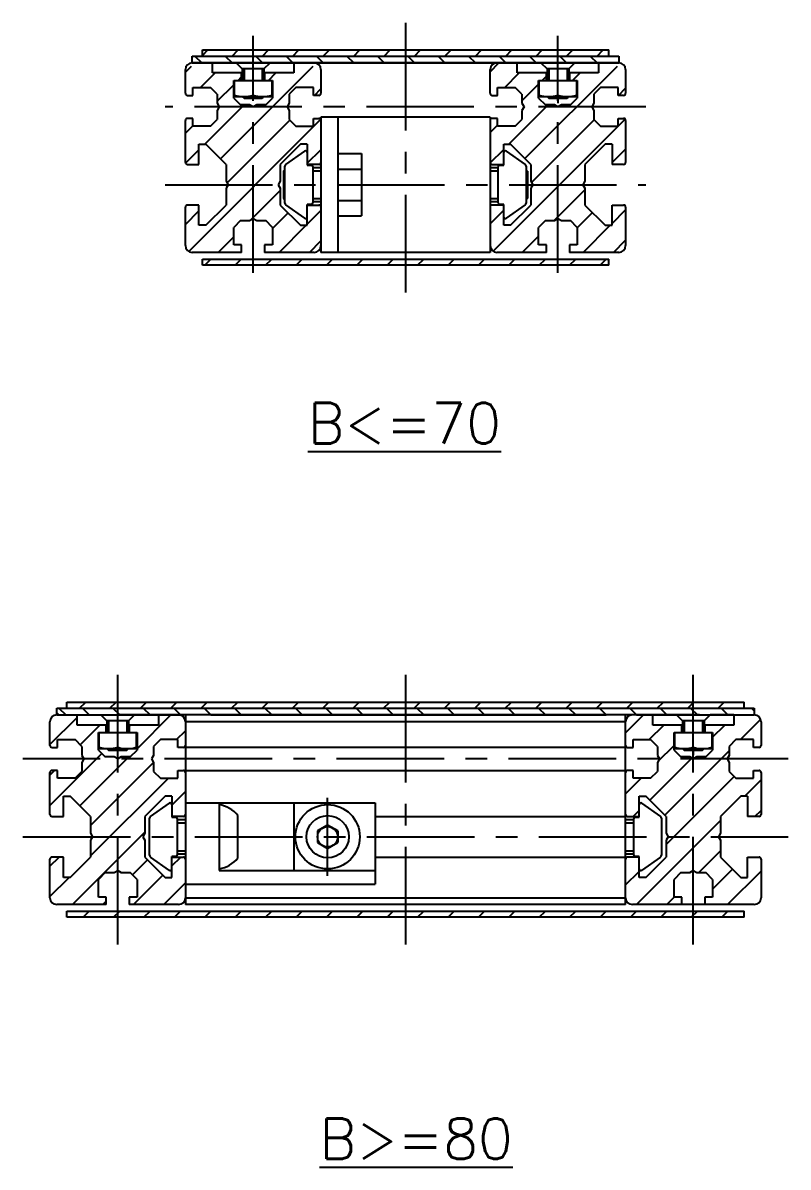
# Model space of a CAD drawing. Extents: x 0 to 1840, y -8 to 908.
# Drawn here: x 1425.6 to 1538.6, y 69.2 to 238.2 of the extents above; entities that cross this region are included whole.
import ezdxf

# ---------------------------------------------------------------- set-up
doc = ezdxf.new("R2010")
doc.units = 0
doc.header["$LTSCALE"] = 0.5
doc.linetypes.add('CENTER', pattern=[50.8, 31.75, -6.35, 6.35, -6.35])
for name, color, linetype in [('MSM_CENTER', 1, 'CENTER'), ('MSM_CONTINUOUS', 7, 'CONTINUOUS'), ('MSM_NARROW', 5, 'CONTINUOUS'), ('MSM_PART_NUMBER', 7, 'CONTINUOUS')]:
    doc.layers.add(name, color=color, linetype=linetype)
doc.styles.get("Standard").update_dxf_attribs({"font": 'txt.shx', "height": 3, "bigfont": 'bigfont.shx'})

msp = doc.modelspace()

# ---------------------------------------------------------------- linework, layer by layer
at = {"layer": 'MSM_CENTER'}
for p, q in [((1482.08, 238.21), (1482.08, 198.41)), ((1459.58, 201.31), (1459.58, 236.31)), ((1504.58, 201.31), (1504.58, 236.31)), ((1517.58, 225.81), (1446.58, 225.81)), ((1446.58, 214.31), (1517.58, 214.31)), ((1439.58, 102.1), (1439.58, 141.9)), ((1482.08, 141.9), (1482.08, 102.1)), ((1524.58, 102.1), (1524.58, 141.9)), ((1538.58, 129.5), (1425.58, 129.5)), ((1470.58, 112.25), (1470.58, 123.75)), ((1425.58, 118), (1538.58, 118))]:
    msp.add_line(p, q, dxfattribs=at)
at = {"layer": 'MSM_CONTINUOUS'}
for p, q in [((1450.58, 233.31), (1513.58, 233.31)), ((1450.58, 232.31), (1450.58, 233.31)), ((1452.08, 234.21), (1512.08, 234.21)), ((1452.08, 233.31), (1452.08, 234.21)), ((1512.08, 233.31), (1512.08, 234.21)), ((1513.58, 233.31), (1513.58, 232.31)), ((1513.65, 232.31), (1450.51, 232.31)), ((1450.58, 232.31), (1513.58, 232.31)), ((1453.58, 230.81), (1453.58, 232.31)), ((1457.08, 232.31), (1457.98, 231.41)), ((1461.18, 231.41), (1462.08, 232.31)), ((1465.58, 232.31), (1465.58, 230.81)), ((1469.58, 232.31), (1469.58, 232.31)), ((1498.58, 230.81), (1498.58, 232.31)), ((1502.08, 232.31), (1502.98, 231.41)), ((1506.18, 231.41), (1507.08, 232.31)), ((1510.58, 232.31), (1510.58, 230.81)), ((1449.58, 227.81), (1449.58, 231.31)), ((1457.88, 230.81), (1453.58, 230.81)), ((1457.88, 229.71), (1457.88, 230.81)), ((1461.18, 231.41), (1457.98, 231.41)), ((1457.98, 231.41), (1457.98, 229.71)), ((1461.18, 231.41), (1461.18, 229.71)), ((1461.28, 230.81), (1461.28, 229.71)), ((1465.58, 230.81), (1461.28, 230.81)), ((1469.58, 231.31), (1469.58, 227.81)), ((1469.58, 231.31), (1469.58, 231.31)), ((1494.58, 227.81), (1494.58, 231.31)), ((1502.88, 230.81), (1498.58, 230.81)), ((1502.88, 229.71), (1502.88, 230.81)), ((1502.88, 229.71), (1502.88, 230.81)), ((1506.18, 231.41), (1502.98, 231.41)), ((1502.98, 231.41), (1502.98, 229.71)), ((1506.18, 231.41), (1506.18, 229.71)), ((1506.28, 230.81), (1506.28, 229.71)), ((1510.58, 230.81), (1506.28, 230.81)), ((1506.28, 230.81), (1506.28, 229.71)), ((1514.58, 231.31), (1514.58, 227.81)), ((1450.68, 228.66), (1453.28, 228.66)), ((1450.68, 227.51), (1450.68, 228.66)), ((1454.28, 227.66), (1453.28, 228.66)), ((1456.73, 227.11), (1456.73, 229.71)), ((1456.73, 229.71), (1462.43, 229.71)), ((1456.83, 227.31), (1456.83, 229.71)), ((1459.58, 227.56), (1459.58, 229.71)), ((1462.33, 229.71), (1462.33, 227.31)), ((1462.43, 229.71), (1462.43, 227.11)), ((1465.88, 228.66), (1464.88, 227.66)), ((1468.48, 228.66), (1465.88, 228.66)), ((1468.48, 227.51), (1468.48, 228.66)), ((1495.68, 228.66), (1498.28, 228.66)), ((1495.68, 227.51), (1495.68, 228.66)), ((1499.28, 227.66), (1498.28, 228.66)), ((1501.73, 227.11), (1501.73, 229.71)), ((1501.73, 229.71), (1507.43, 229.71)), ((1501.73, 227.11), (1501.73, 229.71)), ((1501.83, 227.31), (1501.83, 229.71)), ((1504.58, 227.56), (1504.58, 229.71)), ((1507.33, 229.71), (1507.33, 227.31)), ((1507.43, 229.71), (1507.43, 227.11)), ((1510.88, 228.66), (1509.88, 227.66)), ((1513.48, 228.66), (1510.88, 228.66)), ((1513.48, 227.51), (1513.48, 228.66)), ((1449.88, 227.51), (1450.68, 227.51)), ((1454.28, 227.66), (1454.28, 226.33)), ((1456.73, 227.11), (1457.73, 226.11)), ((1462.33, 227.31), (1456.83, 227.31)), ((1458.03, 227.31), (1458.23, 227.11)), ((1458.23, 227.11), (1460.93, 227.11)), ((1460.93, 227.11), (1461.13, 227.32)), ((1461.43, 226.11), (1462.43, 227.11)), ((1464.88, 227.66), (1464.88, 226.33)), ((1469.28, 227.51), (1468.48, 227.51)), ((1494.88, 227.51), (1495.68, 227.51)), ((1499.28, 227.66), (1499.28, 226.33)), ((1501.73, 227.11), (1502.73, 226.11)), ((1507.33, 227.31), (1501.83, 227.31)), ((1503.03, 227.31), (1503.23, 227.11)), ((1503.23, 227.11), (1505.93, 227.11)), ((1504.58, 227.11), (1504.58, 226.36)), ((1505.93, 227.11), (1506.13, 227.32)), ((1506.43, 226.11), (1507.43, 227.11)), ((1509.88, 227.66), (1509.88, 226.33)), ((1514.28, 227.51), (1513.48, 227.51)), ((1454.28, 226.33), (1454.58, 225.81)), ((1454.58, 225.81), (1454.28, 225.29)), ((1454.28, 225.29), (1454.28, 223.96)), ((1459.06, 226.11), (1457.73, 226.11)), ((1459.58, 225.81), (1459.06, 226.11)), ((1460.1, 226.11), (1459.58, 225.81)), ((1461.43, 226.11), (1460.1, 226.11)), ((1464.88, 226.33), (1464.58, 225.81)), ((1464.58, 225.81), (1464.88, 225.29)), ((1464.88, 225.29), (1464.88, 223.96)), ((1499.28, 226.33), (1499.58, 225.81)), ((1499.58, 225.81), (1499.28, 225.29)), ((1499.28, 225.29), (1499.28, 223.96)), ((1504.06, 226.11), (1502.73, 226.11)), ((1504.58, 225.81), (1504.06, 226.11)), ((1505.1, 226.11), (1504.58, 225.81)), ((1506.43, 226.11), (1505.1, 226.11)), ((1509.88, 226.33), (1509.58, 225.81)), ((1509.58, 225.81), (1509.88, 225.29)), ((1509.88, 225.29), (1509.88, 223.96)), ((1449.58, 217.61), (1449.58, 223.81)), ((1450.68, 224.11), (1449.88, 224.11)), ((1450.68, 222.96), (1450.68, 224.11)), ((1453.28, 222.96), (1454.28, 223.96)), ((1464.88, 223.96), (1465.88, 222.96)), ((1468.48, 224.11), (1469.28, 224.11)), ((1468.48, 222.96), (1468.48, 224.11)), ((1494.58, 224.31), (1469.58, 224.31)), ((1469.58, 224.31), (1469.58, 204.31)), ((1472.08, 224.31), (1472.08, 204.31)), ((1494.58, 224.31), (1494.58, 204.31)), ((1495.68, 224.11), (1494.88, 224.11)), ((1495.68, 222.96), (1495.68, 224.11)), ((1498.28, 222.96), (1499.28, 223.96)), ((1509.88, 223.96), (1510.88, 222.96)), ((1513.48, 222.96), (1513.48, 224.11)), ((1513.48, 224.11), (1514.28, 224.11)), ((1514.58, 223.81), (1514.58, 217.61)), ((1449.57, 222.73), (1449.58, 222.75)), ((1449.58, 222.75), (1449.58, 222.75)), ((1453.28, 222.96), (1450.68, 222.96)), ((1465.88, 222.96), (1468.48, 222.96)), ((1498.28, 222.96), (1495.68, 222.96)), ((1510.88, 222.96), (1513.48, 222.96)), ((1451.58, 220.31), (1452.58, 220.31)), ((1451.58, 217.31), (1451.58, 220.31)), ((1455.58, 217.31), (1452.58, 220.31)), ((1466.58, 220.31), (1463.58, 217.31)), ((1467.58, 220.31), (1466.58, 220.31)), ((1467.58, 220.31), (1467.58, 217.21)), ((1496.58, 220.31), (1497.58, 220.31)), ((1496.58, 217.21), (1496.58, 220.31)), ((1500.58, 217.31), (1497.58, 220.31)), ((1511.58, 220.31), (1508.58, 217.31)), ((1512.58, 220.31), (1511.58, 220.31)), ((1512.58, 220.31), (1512.58, 217.31)), ((1464.41, 217.3), (1467.22, 219.27)), ((1472.08, 218.93), (1475.58, 218.93)), ((1475.58, 218.93), (1475.58, 209.69)), ((1496.61, 219.19), (1496.58, 219.18)), ((1496.94, 219.27), (1499.75, 217.3)), ((1449.88, 217.31), (1451.58, 217.31)), ((1455.58, 217.31), (1455.58, 214.83)), ((1463.58, 217.31), (1463.58, 214.83)), ((1464.08, 216.32), (1464.28, 216.52)), ((1464.28, 211.57), (1464.28, 217.06)), ((1469.28, 217.31), (1467.58, 217.31)), ((1467.58, 217.21), (1468.18, 217.21)), ((1468.38, 217.01), (1468.38, 211.61)), ((1469.58, 216.81), (1468.38, 216.81)), ((1472.08, 216.62), (1475.58, 216.62)), ((1495.78, 216.81), (1494.58, 216.81)), ((1494.88, 217.31), (1496.58, 217.31)), ((1495.78, 211.61), (1495.78, 217.01)), ((1495.98, 217.21), (1496.58, 217.21)), ((1499.88, 217.06), (1499.88, 211.57)), ((1500.08, 216.32), (1499.88, 216.52)), ((1500.58, 217.31), (1500.58, 214.83)), ((1508.58, 217.31), (1508.58, 214.83)), ((1514.28, 217.31), (1512.58, 217.31)), ((1455.58, 214.83), (1455.88, 214.31)), ((1463.58, 214.83), (1463.28, 214.31)), ((1464.08, 216.32), (1464.08, 212.3)), ((1500.08, 216.32), (1500.08, 212.3)), ((1500.58, 214.83), (1500.88, 214.31)), ((1508.58, 214.83), (1508.28, 214.31)), ((1455.88, 214.31), (1455.58, 213.79)), ((1455.58, 213.79), (1455.58, 211.31)), ((1463.28, 214.31), (1463.58, 213.79)), ((1463.58, 213.79), (1463.58, 211.31)), ((1500.88, 214.31), (1500.58, 213.79)), ((1500.58, 213.79), (1500.58, 211.31)), ((1508.28, 214.31), (1508.58, 213.79)), ((1508.58, 213.79), (1508.58, 211.31)), ((1451.58, 211.31), (1449.88, 211.31)), ((1451.58, 208.31), (1451.58, 211.31)), ((1452.58, 208.31), (1455.58, 211.31)), ((1463.58, 211.31), (1466.58, 208.31)), ((1464.08, 212.3), (1464.28, 212.1)), ((1467.22, 209.35), (1464.41, 211.32)), ((1467.58, 208.31), (1467.58, 211.41)), ((1468.18, 211.41), (1467.58, 211.41)), ((1467.58, 211.31), (1469.28, 211.31)), ((1468.38, 211.81), (1469.58, 211.81)), ((1472.08, 212), (1475.58, 212)), ((1494.58, 211.81), (1495.78, 211.81)), ((1496.58, 211.31), (1494.88, 211.31)), ((1496.58, 211.41), (1495.98, 211.41)), ((1496.58, 208.31), (1496.58, 211.41)), ((1499.75, 211.32), (1496.94, 209.35)), ((1497.58, 208.31), (1500.58, 211.31)), ((1500.08, 212.3), (1499.88, 212.1)), ((1508.58, 211.31), (1511.58, 208.31)), ((1512.58, 211.31), (1514.28, 211.31)), ((1512.58, 208.31), (1512.58, 211.31)), ((1449.58, 205.31), (1449.58, 211.01)), ((1472.08, 209.69), (1475.58, 209.69)), ((1514.58, 211.01), (1514.58, 205.31)), ((1452.58, 208.31), (1451.58, 208.31)), ((1457.73, 209.01), (1456.73, 208.01)), ((1456.73, 205.41), (1456.73, 208.01)), ((1457.73, 209.01), (1459.06, 209.01)), ((1459.06, 209.01), (1459.58, 209.31)), ((1459.58, 209.31), (1460.1, 209.01)), ((1460.1, 209.01), (1461.43, 209.01)), ((1462.43, 208.01), (1461.43, 209.01)), ((1462.43, 208.01), (1462.43, 205.41)), ((1466.58, 208.31), (1467.58, 208.31)), ((1497.58, 208.31), (1496.58, 208.31)), ((1502.73, 209.01), (1501.73, 208.01)), ((1501.73, 205.41), (1501.73, 208.01)), ((1502.73, 209.01), (1504.06, 209.01)), ((1504.06, 209.01), (1504.58, 209.31)), ((1504.58, 209.31), (1505.1, 209.01)), ((1505.1, 209.01), (1506.43, 209.01)), ((1507.43, 208.01), (1506.43, 209.01)), ((1507.43, 208.01), (1507.43, 205.41)), ((1511.58, 208.31), (1512.58, 208.31)), ((1457.88, 205.41), (1456.73, 205.41)), ((1457.88, 204.31), (1457.88, 205.41)), ((1462.43, 205.41), (1461.28, 205.41)), ((1461.28, 205.41), (1461.28, 204.31)), ((1502.88, 205.41), (1501.73, 205.41)), ((1502.88, 204.31), (1502.88, 205.41)), ((1506.28, 205.41), (1506.28, 204.31)), ((1507.43, 205.41), (1506.28, 205.41)), ((1457.88, 204.31), (1450.58, 204.31)), ((1452.08, 202.41), (1452.08, 203.31)), ((1452.08, 203.31), (1512.08, 203.31)), ((1468.58, 204.31), (1461.28, 204.31)), ((1494.58, 204.31), (1469.58, 204.31)), ((1502.88, 204.31), (1495.58, 204.31)), ((1513.58, 204.31), (1506.28, 204.31)), ((1512.08, 202.41), (1512.08, 203.31)), ((1512.08, 202.41), (1452.08, 202.41)), ((1430.58, 137), (1533.58, 137)), ((1430.58, 136), (1430.58, 137)), ((1432.08, 137), (1432.08, 137.9)), ((1432.08, 137.9), (1532.08, 137.9)), ((1532.08, 137), (1532.08, 137.9)), ((1533.58, 137), (1533.58, 136)), ((1430.58, 136), (1448.85, 136)), ((1433.58, 134.5), (1433.58, 136)), ((1437.08, 136), (1437.98, 135.1)), ((1525.51, 136), (1439.72, 136)), ((1441.18, 135.1), (1442.08, 136)), ((1445.58, 136), (1445.58, 134.5)), ((1449.58, 136), (1449.58, 108)), ((1453.34, 136), (1511.71, 136)), ((1514.58, 108), (1514.58, 136)), ((1516.2, 136), (1533.58, 136)), ((1518.58, 134.5), (1518.58, 136)), ((1522.08, 136), (1522.98, 135.1)), ((1526.18, 135.1), (1527.08, 136)), ((1530.58, 136), (1527.08, 136)), ((1530.58, 136), (1530.58, 134.5)), ((1429.58, 131.5), (1429.58, 135)), ((1437.88, 134.5), (1433.58, 134.5)), ((1437.88, 133.4), (1437.88, 134.5)), ((1441.18, 135.1), (1437.98, 135.1)), ((1437.98, 135.1), (1437.98, 133.4)), ((1441.18, 135.1), (1441.18, 133.4)), ((1441.28, 134.5), (1441.28, 133.4)), ((1445.58, 134.5), (1441.28, 134.5)), ((1514.58, 135), (1449.58, 135)), ((1522.88, 134.5), (1518.58, 134.5)), ((1522.88, 133.4), (1522.88, 134.5)), ((1522.88, 133.4), (1522.88, 134.5)), ((1526.18, 135.1), (1522.98, 135.1)), ((1522.98, 135.1), (1522.98, 133.4)), ((1526.18, 135.1), (1526.18, 133.4)), ((1526.28, 134.5), (1526.28, 133.4)), ((1530.58, 134.5), (1526.28, 134.5)), ((1526.28, 134.5), (1526.28, 133.4)), ((1534.58, 135), (1534.58, 131.5)), ((1430.68, 132.35), (1433.28, 132.35)), ((1430.68, 131.2), (1430.68, 132.35)), ((1434.28, 131.35), (1433.28, 132.35)), ((1436.73, 130.8), (1436.73, 133.4)), ((1436.73, 133.4), (1442.43, 133.4)), ((1436.83, 131), (1436.83, 133.4)), ((1439.58, 131.25), (1439.58, 133.4)), ((1442.33, 133.4), (1442.33, 131)), ((1442.43, 133.4), (1442.43, 130.8)), ((1445.88, 132.35), (1444.88, 131.35)), ((1448.48, 132.35), (1445.88, 132.35)), ((1448.48, 131.2), (1448.48, 132.35)), ((1515.68, 132.35), (1518.28, 132.35)), ((1515.68, 131.2), (1515.68, 132.35)), ((1519.28, 131.35), (1518.28, 132.35)), ((1521.73, 130.8), (1521.73, 133.4)), ((1521.73, 133.4), (1527.43, 133.4)), ((1521.73, 130.8), (1521.73, 133.4)), ((1521.83, 131), (1521.83, 133.4)), ((1524.58, 131.25), (1524.58, 133.4)), ((1527.33, 133.4), (1527.33, 131)), ((1527.43, 133.4), (1527.43, 130.8)), ((1530.88, 132.35), (1529.88, 131.35)), ((1533.48, 132.35), (1530.88, 132.35)), ((1533.48, 131.2), (1533.48, 132.35)), ((1429.88, 131.2), (1430.68, 131.2)), ((1434.28, 131.35), (1434.28, 130.02)), ((1436.73, 130.8), (1437.73, 129.8)), ((1442.33, 131), (1436.83, 131)), ((1438.03, 131), (1438.23, 130.8)), ((1438.23, 130.8), (1440.93, 130.8)), ((1440.93, 130.8), (1441.13, 131)), ((1441.43, 129.8), (1442.43, 130.8)), ((1444.88, 131.35), (1444.88, 130.02)), ((1449.28, 131.2), (1448.48, 131.2)), ((1449.58, 131.25), (1514.58, 131.25)), ((1514.88, 131.2), (1515.68, 131.2)), ((1519.28, 131.35), (1519.28, 130.02)), ((1521.73, 130.8), (1522.73, 129.8)), ((1527.33, 131), (1521.83, 131)), ((1523.03, 131), (1523.23, 130.8)), ((1523.23, 130.8), (1525.93, 130.8)), ((1524.58, 130.8), (1524.58, 130.05)), ((1525.93, 130.8), (1526.13, 131)), ((1526.43, 129.8), (1527.43, 130.8)), ((1529.88, 131.35), (1529.88, 130.02)), ((1534.28, 131.2), (1533.48, 131.2)), ((1434.28, 130.02), (1434.58, 129.5)), ((1434.58, 129.5), (1434.28, 128.98)), ((1434.28, 128.98), (1434.28, 127.65)), ((1439.06, 129.8), (1437.73, 129.8)), ((1439.58, 129.5), (1439.06, 129.8)), ((1440.1, 129.8), (1439.58, 129.5)), ((1441.43, 129.8), (1440.1, 129.8)), ((1444.88, 130.02), (1444.58, 129.5)), ((1444.58, 129.5), (1444.88, 128.98)), ((1444.88, 128.98), (1444.88, 127.65)), ((1519.28, 130.02), (1519.58, 129.5)), ((1519.58, 129.5), (1519.28, 128.98)), ((1519.28, 128.98), (1519.28, 127.65)), ((1524.06, 129.8), (1522.73, 129.8)), ((1524.58, 129.5), (1524.06, 129.8)), ((1525.1, 129.8), (1524.58, 129.5)), ((1526.43, 129.8), (1525.1, 129.8)), ((1529.88, 130.02), (1529.58, 129.5)), ((1529.58, 129.5), (1529.88, 128.98)), ((1529.88, 128.98), (1529.88, 127.65)), ((1429.58, 121.3), (1429.58, 127.5)), ((1430.68, 127.8), (1429.88, 127.8)), ((1430.68, 126.65), (1430.68, 127.8)), ((1433.28, 126.65), (1434.28, 127.65)), ((1444.88, 127.65), (1445.88, 126.65)), ((1448.48, 126.65), (1448.48, 127.8)), ((1448.48, 127.8), (1449.28, 127.8)), ((1514.58, 127.75), (1449.58, 127.75)), ((1515.68, 127.8), (1514.88, 127.8)), ((1515.68, 126.65), (1515.68, 127.8)), ((1518.28, 126.65), (1519.28, 127.65)), ((1529.88, 127.65), (1530.88, 126.65)), ((1533.48, 127.8), (1534.28, 127.8)), ((1533.48, 126.65), (1533.48, 127.8)), ((1534.58, 127.5), (1534.58, 121.3)), ((1429.57, 126.42), (1429.58, 126.43)), ((1429.58, 126.43), (1429.58, 126.44)), ((1433.28, 126.65), (1430.68, 126.65)), ((1445.88, 126.65), (1448.48, 126.65)), ((1518.28, 126.65), (1515.68, 126.65)), ((1530.88, 126.65), (1533.48, 126.65)), ((1431.58, 124), (1432.58, 124)), ((1431.58, 121), (1431.58, 124)), ((1435.58, 121), (1432.58, 124)), ((1446.58, 124), (1443.58, 121)), ((1447.58, 124), (1446.58, 124)), ((1447.58, 124), (1447.58, 120.9)), ((1516.58, 124), (1517.58, 124)), ((1516.58, 120.9), (1516.58, 124)), ((1520.58, 121), (1517.58, 124)), ((1531.58, 124), (1528.58, 121)), ((1532.58, 124), (1531.58, 124)), ((1532.58, 124), (1532.58, 121)), ((1444.41, 120.99), (1447.22, 122.96)), ((1449.58, 123), (1477.58, 123)), ((1454.58, 123), (1454.58, 113)), ((1465.58, 123), (1465.58, 113)), ((1477.58, 123), (1477.58, 111)), ((1516.61, 122.88), (1516.58, 122.87)), ((1516.94, 122.96), (1519.75, 120.99)), ((1429.88, 121), (1431.58, 121)), ((1435.58, 121), (1435.58, 118.52)), ((1443.58, 121), (1443.58, 118.52)), ((1444.28, 115.26), (1444.28, 120.74)), ((1449.28, 121), (1447.58, 121)), ((1447.58, 120.9), (1448.18, 120.9)), ((1448.38, 120.7), (1448.38, 115.3)), ((1449.58, 120.5), (1448.38, 120.5)), ((1457.33, 114.88), (1457.33, 121.13)), ((1477.58, 121), (1514.58, 121)), ((1515.78, 120.5), (1514.58, 120.5)), ((1514.88, 121), (1516.58, 121)), ((1515.78, 115.3), (1515.78, 120.7)), ((1515.98, 120.9), (1516.58, 120.9)), ((1519.88, 120.74), (1519.88, 115.26)), ((1520.58, 121), (1520.58, 118.52)), ((1528.58, 121), (1528.58, 118.52)), ((1534.28, 121), (1532.58, 121)), ((1435.58, 118.52), (1435.88, 118)), ((1443.58, 118.52), (1443.28, 118)), ((1470.58, 119.73), (1469.08, 118.87)), ((1469.08, 118.87), (1469.08, 117.13)), ((1472.08, 118.87), (1470.58, 119.73)), ((1472.08, 118.87), (1472.08, 117.13)), ((1520.58, 118.52), (1520.88, 118)), ((1528.58, 118.52), (1528.28, 118)), ((1435.88, 118), (1435.58, 117.48)), ((1435.58, 117.48), (1435.58, 115)), ((1443.28, 118), (1443.58, 117.48)), ((1443.58, 117.48), (1443.58, 115)), ((1469.08, 117.13), (1470.58, 116.27)), ((1470.58, 116.27), (1472.08, 117.13)), ((1520.88, 118), (1520.58, 117.48)), ((1520.58, 117.48), (1520.58, 115)), ((1528.28, 118), (1528.58, 117.48)), ((1528.58, 117.48), (1528.58, 115)), ((1431.58, 115), (1429.88, 115)), ((1431.58, 112), (1431.58, 115)), ((1432.58, 112), (1435.58, 115)), ((1443.58, 115), (1446.58, 112)), ((1447.22, 113.04), (1444.41, 115.01)), ((1447.58, 112), (1447.58, 115.1)), ((1448.18, 115.1), (1447.58, 115.1)), ((1447.58, 115), (1449.28, 115)), ((1448.38, 115.5), (1449.58, 115.5)), ((1477.58, 115), (1514.58, 115)), ((1514.58, 115.5), (1515.78, 115.5)), ((1516.58, 115), (1514.88, 115)), ((1516.58, 115.1), (1515.98, 115.1)), ((1516.58, 112), (1516.58, 115.1)), ((1519.75, 115.01), (1516.94, 113.04)), ((1517.58, 112), (1520.58, 115)), ((1528.58, 115), (1531.58, 112)), ((1532.58, 115), (1534.28, 115)), ((1532.58, 112), (1532.58, 115)), ((1429.58, 109), (1429.58, 114.7)), ((1534.58, 114.7), (1534.58, 109)), ((1432.58, 112), (1431.58, 112)), ((1437.73, 112.7), (1436.73, 111.7)), ((1436.73, 109.1), (1436.73, 111.7)), ((1437.73, 112.7), (1439.06, 112.7)), ((1439.06, 112.7), (1439.58, 113)), ((1439.58, 113), (1440.1, 112.7)), ((1440.1, 112.7), (1441.43, 112.7)), ((1442.43, 111.7), (1441.43, 112.7)), ((1442.43, 111.7), (1442.43, 109.1)), ((1446.58, 112), (1447.58, 112)), ((1454.58, 113), (1477.58, 113)), ((1517.58, 112), (1516.58, 112)), ((1522.73, 112.7), (1521.73, 111.7)), ((1521.73, 109.1), (1521.73, 111.7)), ((1522.73, 112.7), (1524.06, 112.7)), ((1524.06, 112.7), (1524.58, 113)), ((1524.58, 113), (1525.1, 112.7)), ((1525.1, 112.7), (1526.43, 112.7)), ((1527.43, 111.7), (1526.43, 112.7)), ((1527.43, 111.7), (1527.43, 109.1)), ((1531.58, 112), (1532.58, 112)), ((1449.58, 111), (1477.58, 111)), ((1437.88, 109.1), (1436.73, 109.1)), ((1437.88, 108), (1437.88, 109.1)), ((1442.43, 109.1), (1441.28, 109.1)), ((1441.28, 109.1), (1441.28, 108)), ((1449.58, 109), (1514.58, 109)), ((1522.88, 109.1), (1521.73, 109.1)), ((1522.88, 108), (1522.88, 109.1)), ((1526.28, 109.1), (1526.28, 108)), ((1527.43, 109.1), (1526.28, 109.1)), ((1437.88, 108), (1430.58, 108)), ((1432.08, 107), (1532.08, 107)), ((1432.08, 106.1), (1432.08, 107)), ((1448.58, 108), (1441.28, 108)), ((1514.58, 108), (1449.58, 108)), ((1529.65, 108), (1515.58, 108)), ((1533.58, 108), (1526.28, 108)), ((1532.08, 106.1), (1532.08, 107)), ((1532.08, 106.1), (1432.08, 106.1))]:
    msp.add_line(p, q, dxfattribs=at)
for radius in [4.75, 3.12, 1.5]:
    msp.add_circle((1470.58, 118), radius, dxfattribs=at)
for centre, radius, start, end in [((1450.58, 231.31), 1, 90, 180), ((1468.58, 231.31), 1, 0, 90), ((1495.58, 231.31), 1, 90, 180), ((1513.58, 231.31), 1, 0, 90), ((1449.88, 227.81), 0.3, 180, 270), ((1458.2, 231.22), 3.91, 249.4278, 290.5722), ((1460.95, 231.28), 3.97, 249.7438, 290.2562), ((1469.28, 227.81), 0.3, 270, 0), ((1494.88, 227.81), 0.3, 180, 270), ((1503.2, 231.22), 3.91, 249.4278, 290.5722), ((1505.95, 231.28), 3.97, 249.7438, 290.2562), ((1514.28, 227.81), 0.3, 270, 0), ((1449.88, 223.81), 0.3, 90, 180), ((1469.28, 223.81), 0.3, 0, 90), ((1494.88, 223.81), 0.3, 90, 180), ((1514.28, 223.81), 0.3, 0, 90), ((1467.35, 219.08), 0.228, 0.0002, 124.9919), ((1496.81, 219.08), 0.228, 55.0081, 179.9998), ((1449.88, 217.61), 0.3, 180, 270), ((1464.58, 217.06), 0.3, 124.992, 180), ((1468.18, 217.01), 0.2, 0, 90), ((1469.28, 217.61), 0.3, 270, 0), ((1494.88, 217.61), 0.3, 180, 270), ((1495.98, 217.01), 0.2, 90, 180), ((1499.58, 217.06), 0.3, 0, 55.008), ((1514.28, 217.61), 0.3, 270, 0), ((1449.88, 211.01), 0.3, 90, 180), ((1464.58, 211.57), 0.3, 180, 235.008), ((1468.18, 211.61), 0.2, 270, 0), ((1469.28, 211.01), 0.3, 0, 90), ((1494.88, 211.01), 0.3, 90, 180), ((1495.98, 211.61), 0.2, 180, 270), ((1499.58, 211.57), 0.3, 304.992, 0), ((1514.28, 211.01), 0.3, 0, 90), ((1467.35, 209.54), 0.228, 235.0081, 359.9998), ((1496.81, 209.54), 0.228, 180.0002, 304.9919), ((1450.58, 205.31), 1, 180, 270), ((1468.58, 205.31), 1, 270, 0), ((1495.58, 205.31), 1, 180, 270), ((1513.58, 205.31), 1, 270, 0), ((1430.58, 135), 1, 90, 180), ((1448.58, 135), 1, 0, 90), ((1515.58, 135), 1, 90, 180), ((1533.58, 135), 1, 0, 90), ((1429.88, 131.5), 0.3, 180, 270), ((1438.2, 134.91), 3.91, 249.4278, 290.5722), ((1440.95, 134.97), 3.97, 249.7438, 290.2562), ((1449.28, 131.5), 0.3, 270, 0), ((1514.88, 131.5), 0.3, 180, 270), ((1523.2, 134.91), 3.91, 249.4278, 290.5722), ((1525.95, 134.97), 3.97, 249.7438, 290.2562), ((1534.28, 131.5), 0.3, 270, 0), ((1429.88, 127.5), 0.3, 90, 180), ((1449.28, 127.5), 0.3, 0, 90), ((1514.88, 127.5), 0.3, 90, 180), ((1534.28, 127.5), 0.3, 0, 90), ((1447.35, 122.77), 0.228, 0.0002, 124.9919), ((1453.68, 118.09), 4.75, 39.7731, 79.0684), ((1516.81, 122.77), 0.228, 55.0081, 179.9998), ((1429.88, 121.3), 0.3, 180, 270), ((1444.58, 120.74), 0.3, 124.992, 180), ((1448.18, 120.7), 0.2, 0, 90), ((1449.28, 121.3), 0.3, 270, 0), ((1514.88, 121.3), 0.3, 180, 270), ((1515.98, 120.7), 0.2, 90, 180), ((1519.58, 120.74), 0.3, 0, 55.008), ((1534.28, 121.3), 0.3, 270, 0), ((1429.88, 114.7), 0.3, 90, 180), ((1444.58, 115.26), 0.3, 180, 235.008), ((1448.18, 115.3), 0.2, 270, 0), ((1449.28, 114.7), 0.3, 0, 90), ((1514.88, 114.7), 0.3, 90, 180), ((1515.98, 115.3), 0.2, 180, 270), ((1519.58, 115.26), 0.3, 304.992, 0), ((1534.28, 114.7), 0.3, 0, 90), ((1453.68, 117.91), 4.75, 280.9316, 320.2269), ((1447.35, 113.23), 0.228, 235.0081, 359.9998), ((1516.81, 113.23), 0.228, 180.0002, 304.9919), ((1430.58, 109), 1, 180, 270), ((1448.58, 109), 1, 270, 0), ((1515.58, 109), 1, 180, 270), ((1533.58, 109), 1, 270, 0)]:
    msp.add_arc(centre, radius, start, end, dxfattribs=at)
at = {"layer": 'MSM_NARROW'}
for p, q in [((1450.98, 233.31), (1451.98, 232.31)), ((1452.08, 233.41), (1452.88, 234.21)), ((1455.47, 233.31), (1456.47, 232.31)), ((1456.47, 233.31), (1457.37, 234.21)), ((1459.96, 233.31), (1460.96, 232.31)), ((1460.96, 233.31), (1461.86, 234.21)), ((1464.45, 233.31), (1465.45, 232.31)), ((1465.45, 233.31), (1466.35, 234.21)), ((1468.94, 233.31), (1469.94, 232.31)), ((1469.94, 233.31), (1470.84, 234.21)), ((1473.43, 233.31), (1474.43, 232.31)), ((1474.43, 233.31), (1475.33, 234.21)), ((1477.92, 233.31), (1478.92, 232.31)), ((1478.92, 233.31), (1479.82, 234.21)), ((1482.41, 233.31), (1483.41, 232.31)), ((1483.41, 233.31), (1484.31, 234.21)), ((1486.9, 233.31), (1487.9, 232.31)), ((1487.9, 233.31), (1488.8, 234.21)), ((1491.4, 233.31), (1492.4, 232.31)), ((1492.4, 233.31), (1493.3, 234.21)), ((1495.89, 233.31), (1496.89, 232.31)), ((1496.89, 233.31), (1497.79, 234.21)), ((1500.38, 233.31), (1501.38, 232.31)), ((1501.38, 233.31), (1502.28, 234.21)), ((1504.87, 233.31), (1505.87, 232.31)), ((1505.87, 233.31), (1506.77, 234.21)), ((1509.36, 233.31), (1510.36, 232.31)), ((1510.36, 233.31), (1511.26, 234.21)), ((1449.58, 230.91), (1450.5, 231.82)), ((1454.76, 218.13), (1468.46, 231.82)), ((1494.58, 231), (1495.88, 232.31)), ((1499.71, 218.18), (1513.36, 231.82)), ((1451.82, 228.66), (1453.97, 230.81)), ((1457.36, 229.71), (1457.88, 230.23)), ((1458.23, 231.41), (1458.23, 229.71)), ((1460.93, 231.41), (1460.93, 229.71)), ((1461.85, 229.71), (1462.95, 230.81)), ((1496.73, 228.66), (1498.88, 230.81)), ((1502.27, 229.71), (1502.88, 230.32)), ((1503.23, 231.41), (1503.23, 229.71)), ((1505.93, 231.41), (1505.93, 229.71)), ((1506.76, 229.71), (1507.86, 230.81)), ((1454.28, 226.63), (1456.73, 229.08)), ((1468.63, 227.51), (1469.58, 228.45)), ((1499.28, 226.72), (1501.73, 229.17)), ((1513.54, 227.51), (1514.58, 228.55)), ((1450.67, 227.51), (1450.68, 227.52)), ((1458.23, 227.11), (1458.23, 227.31)), ((1460.93, 227.11), (1460.93, 227.31)), ((1495.58, 227.51), (1495.68, 227.61)), ((1503.23, 227.11), (1503.23, 227.31)), ((1505.93, 227.11), (1505.93, 227.31)), ((1452.45, 220.31), (1458.25, 226.11)), ((1497.36, 220.31), (1503.16, 226.11)), ((1450.07, 204.45), (1469.55, 223.94)), ((1455.72, 214.59), (1464.98, 223.86)), ((1494.58, 222.02), (1495.68, 223.12)), ((1500.68, 214.66), (1509.93, 223.91)), ((1513.48, 222.96), (1514.51, 224)), ((1449.58, 221.93), (1450.68, 223.03)), ((1495.01, 204.49), (1513.48, 222.96)), ((1449.61, 217.47), (1451.58, 219.44)), ((1467.58, 217.47), (1469.58, 219.47)), ((1494.59, 217.54), (1496.58, 219.53)), ((1512.58, 217.57), (1514.58, 219.57)), ((1468.38, 216.37), (1469.58, 216.37)), ((1494.58, 216.37), (1495.78, 216.37)), ((1464.08, 216.32), (1464.28, 216.32)), ((1500.08, 216.32), (1499.88, 216.32)), ((1459.19, 209.09), (1463.58, 213.47)), ((1504.02, 209.01), (1508.58, 213.57)), ((1464.08, 212.3), (1464.28, 212.3)), ((1468.38, 212.25), (1469.58, 212.25)), ((1494.58, 212.25), (1495.78, 212.25)), ((1500.08, 212.3), (1499.88, 212.3)), ((1449.58, 208.45), (1451.58, 210.45)), ((1462.43, 207.83), (1464.74, 210.15)), ((1467.58, 208.49), (1469.58, 210.49)), ((1494.58, 208.55), (1496.58, 210.55)), ((1507.43, 207.93), (1509.69, 210.2)), ((1512.58, 208.59), (1514.58, 210.59)), ((1463.4, 204.31), (1467.4, 208.31)), ((1508.3, 204.31), (1512.3, 208.31)), ((1454.41, 204.31), (1456.73, 206.62)), ((1499.32, 204.31), (1501.73, 206.72)), ((1467.89, 204.31), (1469.58, 206)), ((1512.79, 204.31), (1514.58, 206.1)), ((1452.44, 202.41), (1453.34, 203.31)), ((1456.93, 202.41), (1457.83, 203.31)), ((1461.42, 202.41), (1462.32, 203.31)), ((1465.91, 202.41), (1466.81, 203.31)), ((1470.4, 202.41), (1471.3, 203.31)), ((1474.89, 202.41), (1475.79, 203.31)), ((1479.38, 202.41), (1480.28, 203.31)), ((1483.87, 202.41), (1484.77, 203.31)), ((1488.36, 202.41), (1489.26, 203.31)), ((1492.85, 202.41), (1493.75, 203.31)), ((1497.34, 202.41), (1498.24, 203.31)), ((1501.83, 202.41), (1502.73, 203.31)), ((1506.32, 202.41), (1507.22, 203.31)), ((1510.81, 202.41), (1511.71, 203.31)), ((1430.91, 137), (1431.91, 136)), ((1433.95, 137), (1434.85, 137.9)), ((1434.38, 137), (1435.38, 136)), ((1438.44, 137), (1439.34, 137.9)), ((1438.87, 137), (1439.87, 136)), ((1442.93, 137), (1443.83, 137.9)), ((1443.36, 137), (1444.36, 136)), ((1447.42, 137), (1448.32, 137.9)), ((1447.85, 137), (1448.85, 136)), ((1451.91, 137), (1452.81, 137.9)), ((1452.34, 137), (1453.34, 136)), ((1456.4, 137), (1457.3, 137.9)), ((1456.83, 137), (1457.83, 136)), ((1460.89, 137), (1461.79, 137.9)), ((1461.32, 137), (1462.32, 136)), ((1465.38, 137), (1466.28, 137.9)), ((1465.81, 137), (1466.81, 136)), ((1469.87, 137), (1470.77, 137.9)), ((1470.3, 137), (1471.3, 136)), ((1474.36, 137), (1475.26, 137.9)), ((1474.79, 137), (1475.79, 136)), ((1478.85, 137), (1479.75, 137.9)), ((1479.28, 137), (1480.28, 136)), ((1483.34, 137), (1484.24, 137.9)), ((1483.77, 137), (1484.77, 136)), ((1487.83, 137), (1488.73, 137.9)), ((1488.26, 137), (1489.26, 136)), ((1492.32, 137), (1493.22, 137.9)), ((1492.75, 137), (1493.75, 136)), ((1496.81, 137), (1497.71, 137.9)), ((1497.24, 137), (1498.24, 136)), ((1501.3, 137), (1502.2, 137.9)), ((1501.73, 137), (1502.73, 136)), ((1505.79, 137), (1506.69, 137.9)), ((1506.22, 137), (1507.22, 136)), ((1510.28, 137), (1511.18, 137.9)), ((1510.71, 137), (1511.71, 136)), ((1514.77, 137), (1515.67, 137.9)), ((1515.2, 137), (1516.2, 136)), ((1519.26, 137), (1520.16, 137.9)), ((1519.69, 137), (1520.69, 136)), ((1523.75, 137), (1524.65, 137.9)), ((1524.18, 137), (1525.18, 136)), ((1528.24, 137), (1529.14, 137.9)), ((1528.67, 137), (1529.67, 136)), ((1533.16, 137), (1533.58, 136.58)), ((1429.58, 131.61), (1433.58, 135.61)), ((1430.58, 136.31), (1430.89, 136)), ((1442.43, 130.99), (1447.44, 136)), ((1514.58, 133.33), (1517.24, 136)), ((1530.58, 135.86), (1530.71, 136)), ((1531.55, 132.35), (1534.52, 135.32)), ((1434.04, 131.58), (1436.96, 134.5)), ((1438.23, 135.1), (1438.23, 133.4)), ((1440.93, 135.1), (1440.93, 133.4)), ((1441.28, 134.33), (1441.45, 134.5)), ((1448.28, 132.35), (1449.58, 133.65)), ((1518.08, 132.35), (1520.23, 134.5)), ((1523.23, 135.1), (1523.23, 133.4)), ((1525.93, 135.1), (1525.93, 133.4)), ((1527.43, 132.71), (1529.21, 134.5)), ((1429.58, 122.63), (1437.24, 130.29)), ((1438.23, 130.8), (1438.23, 131)), ((1440.93, 130.8), (1440.93, 131)), ((1519.38, 129.16), (1521.73, 131.5)), ((1520.39, 121.19), (1529.88, 130.67)), ((1523.23, 130.8), (1523.23, 131)), ((1525.93, 130.8), (1525.93, 131)), ((1434.01, 122.57), (1441.24, 129.8)), ((1435.58, 119.65), (1444.88, 128.95)), ((1518.15, 123.43), (1524.35, 129.63)), ((1429.58, 127.12), (1430.26, 127.8)), ((1520.58, 116.88), (1530.61, 126.92)), ((1435.58, 115.16), (1447.07, 126.65)), ((1514.58, 124.35), (1516.87, 126.65)), ((1532.18, 124), (1534.58, 126.39)), ((1447.58, 122.67), (1449.58, 124.67)), ((1515.71, 121), (1516.58, 121.86)), ((1533.67, 121), (1534.58, 121.9)), ((1448.38, 120.06), (1449.58, 120.06)), ((1514.58, 120.06), (1515.78, 120.06)), ((1516.18, 108), (1528.58, 120.39)), ((1432.91, 108), (1443.58, 118.67)), ((1429.58, 113.65), (1430.93, 115)), ((1447.58, 113.69), (1448.89, 115)), ((1448.38, 115.94), (1449.58, 115.94)), ((1514.58, 115.94), (1515.78, 115.94)), ((1525.37, 112.7), (1528.58, 115.9)), ((1441.76, 112.36), (1443.99, 114.59)), ((1429.58, 109.16), (1432.42, 112)), ((1441.89, 108), (1446.23, 112.34)), ((1514.58, 110.88), (1516.58, 112.88)), ((1527.43, 110.26), (1530.37, 113.21)), ((1529.65, 108), (1534.58, 112.92)), ((1446.38, 108), (1449.58, 111.2)), ((1437.4, 108), (1437.88, 108.48)), ((1520.67, 108), (1521.77, 109.1)), ((1434.48, 106.1), (1435.38, 107)), ((1438.97, 106.1), (1439.87, 107)), ((1443.46, 106.1), (1444.36, 107)), ((1447.95, 106.1), (1448.85, 107)), ((1452.44, 106.1), (1453.34, 107)), ((1456.93, 106.1), (1457.83, 107)), ((1461.42, 106.1), (1462.32, 107)), ((1465.91, 106.1), (1466.81, 107)), ((1470.4, 106.1), (1471.3, 107)), ((1474.89, 106.1), (1475.79, 107)), ((1479.38, 106.1), (1480.28, 107)), ((1483.87, 106.1), (1484.77, 107)), ((1488.36, 106.1), (1489.26, 107)), ((1492.85, 106.1), (1493.75, 107)), ((1497.34, 106.1), (1498.24, 107)), ((1501.83, 106.1), (1502.73, 107)), ((1506.32, 106.1), (1507.22, 107)), ((1510.81, 106.1), (1511.71, 107)), ((1515.3, 106.1), (1516.2, 107)), ((1519.79, 106.1), (1520.69, 107)), ((1524.28, 106.1), (1525.18, 107)), ((1528.77, 106.1), (1529.67, 107))]:
    msp.add_line(p, q, dxfattribs=at)

# ---------------------------------------------------------------- texts
at = {"layer": 'MSM_PART_NUMBER'}
for s, p in [('%%UB<=70', (1467.64, 176.1)), ('%%UB>=80', (1469.39, 70.41))]:
    msp.add_text(s, height=6, dxfattribs=at).set_placement(p)

doc.saveas('drawing.dxf')
